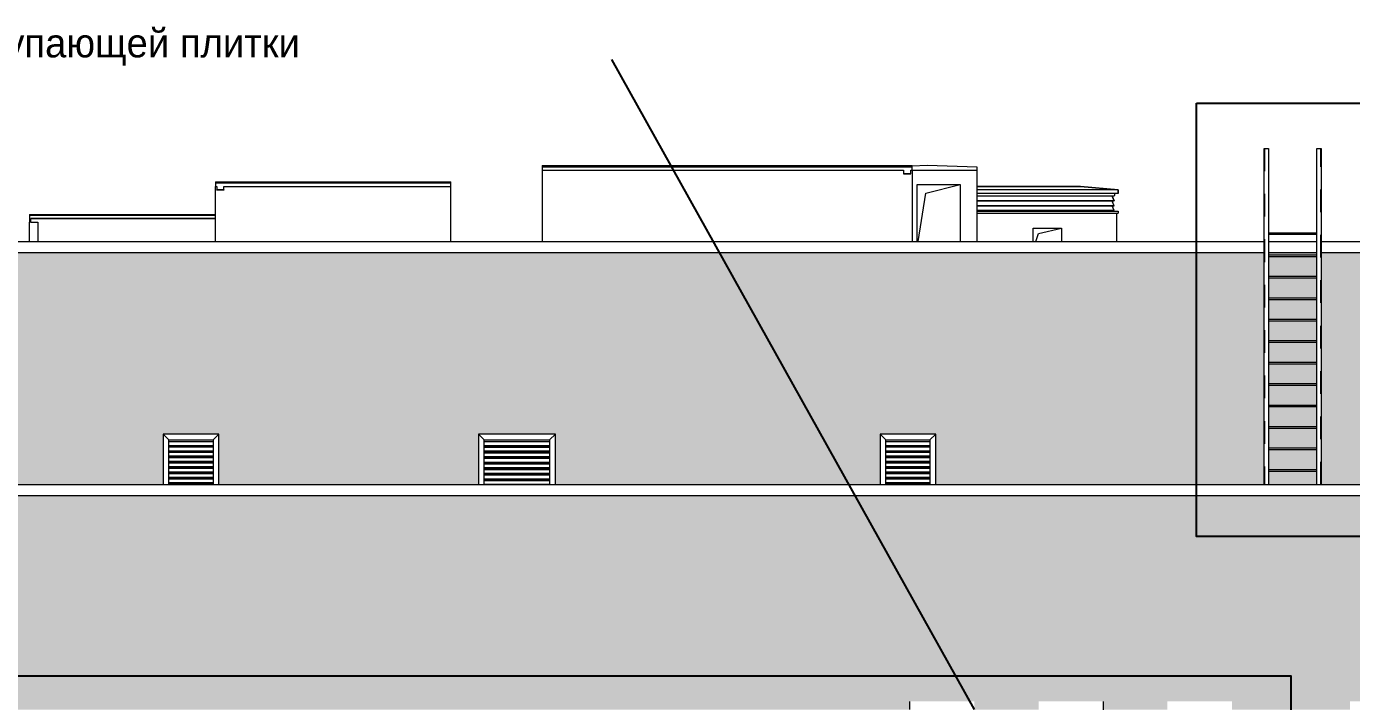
# Model space of a CAD drawing. Header units: millimetres. Extents: x 3914 to 319671, y -18248 to 19136.
# Drawn here: x 283966 to 302488, y 7500 to 16935 of the extents above; entities that cross this region are included whole.
import ezdxf

# ---------------------------------------------------------------- set-up
doc = ezdxf.new("R2010")
doc.units = ezdxf.units.MM
doc.linetypes.add('Штрих', pattern=[635, 317.5, -317.5])
for name, color, linetype, lineweight in [('A-GENM', 7, 'Continuous', 9), ('A-GENM-HDLN', 7, 'Штрих', 5), ('A-GLAZ', 7, 'Continuous', 9), ('A-GLAZ-1', 7, 'Continuous', 5), ('A-ROOF', 7, 'Continuous', 9), ('A-WALL', 7, 'Continuous', 5), ('A-WALL-PATT', 7, 'Continuous', 5), ('S-BEAM', 7, 'Continuous', 9)]:
    doc.layers.add(name, color=color, linetype=linetype, lineweight=lineweight)

# ---------------------------------------------------------------- blocks, each defined once
blk = doc.blocks.new('парапет - парапет-18575254-АР2_ТР1_Фасад ___-1')
at = {"layer": 'A-GENM'}
for p, q in [((-41910, 13930), (-14660, 13930)), ((-14597, 13930), (-13923, 13930)), ((-13860, 13930), (418, 13930)), ((-41910, 13776), (-14660, 13776)), ((-14597, 13776), (-13923, 13776)), ((-13860, 13776), (411, 13776))]:
    blk.add_line(p, q, dxfattribs=at)
blk = doc.blocks.new('парапет1 - парапет-18629556-АР2_ТР1_Фасад ___-1')
at = {"layer": 'A-GENM'}
for p, q in [((2411, 10530), (-33928, 10530)), ((-33921, 10377), (2404, 10377))]:
    blk.add_line(p, q, dxfattribs=at)
blk = doc.blocks.new('ОМ_Арматурный стержень_Форма 1 - ОМ_Арматурный стержень_Форма 1-30770157-АР2_ТР1_Фасад ___-1')
at = {"layer": 'A-GENM'}
for p, q in [((-13923, 10739), (-14597, 10739)), ((-14597, 10721), (-13923, 10721))]:
    blk.add_line(p, q, dxfattribs=at)
blk = doc.blocks.new('ОМ_Арматурный стержень_Форма 1 - ОМ_Арматурный стержень_Форма 1-V264-АР2_ТР1_Фасад ___-1')
at = {"layer": 'A-GENM'}
for p, q in [((-13923, 14048), (-14597, 14048)), ((-14597, 14030), (-13923, 14030))]:
    blk.add_line(p, q, dxfattribs=at)
blk = doc.blocks.new('ОМ_Уголок_ГОСТ 8509-93 - ОМ_Уголок_ГОСТ 8509-93-35625729-АР2_ТР1_Фасад ___-1')
at = {"layer": 'A-GENM'}
for p, q in [((-13923, 15230), (-13860, 15230)), ((-13923, 10530), (-13923, 15230)), ((-13860, 15230), (-13860, 10530))]:
    blk.add_line(p, q, dxfattribs=at)
at = {"layer": 'A-GENM-HDLN'}
blk.add_line((-13866, 10530), (-13866, 15230), dxfattribs=at)
blk = doc.blocks.new('ОМ_Уголок_ГОСТ 8509-93 - ОМ_Уголок_ГОСТ 8509-93-V265-АР2_ТР1_Фасад ___-1')
at = {"layer": 'A-GENM'}
for p, q in [((-14660, 15230), (-14597, 15230)), ((-14660, 10530), (-14660, 15230)), ((-14597, 15230), (-14597, 10530))]:
    blk.add_line(p, q, dxfattribs=at)
at = {"layer": 'A-GENM-HDLN'}
blk.add_line((-14654, 15230), (-14654, 10530), dxfattribs=at)
blk = doc.blocks.new('Полоса с поворотом - Полоса с поворотом-26108887-АР2_ТР1_Фасад ___-1')
at = {"layer": 'A-GENM'}
for p, q in [((-29968, 10984), (-29352, 10984)), ((-29352, 10927), (-29968, 10927)), ((-29352, 10919), (-29968, 10919))]:
    blk.add_line(p, q, dxfattribs=at)
blk = doc.blocks.new('Уголок вложенный - Уголок вложенный-26108888-АР2_ТР1_Фасад ___-1')
at = {"layer": 'A-GENM'}
for p, q in [((-29272, 11238), (-29352, 11158)), ((-29352, 11158), (-29352, 10530)), ((-29272, 10530), (-29272, 11238))]:
    blk.add_line(p, q, dxfattribs=at)
blk = doc.blocks.new('Уголок вложенный - Уголок вложенный-V272-АР2_ТР1_Фасад ___-1')
at = {"layer": 'A-GENM'}
for p, q in [((-29968, 11158), (-30048, 11238)), ((-30048, 11238), (-30048, 10530)), ((-29968, 10530), (-29968, 11158))]:
    blk.add_line(p, q, dxfattribs=at)
blk = doc.blocks.new('Уголок вложенный - Уголок вложенный-26108889-АР2_ТР1_Фасад ___-1')
at = {"layer": 'A-GENM'}
for p, q in [((-30048, 11238), (-29968, 11158)), ((-29272, 11238), (-30048, 11238)), ((-29968, 11158), (-29352, 11158)), ((-29352, 11158), (-29272, 11238))]:
    blk.add_line(p, q, dxfattribs=at)
blk = doc.blocks.new('Полоса с поворотом - Полоса с поворотом-26189577-АР2_ТР1_Фасад ___-1')
at = {"layer": 'A-GENM'}
for p, q in [((-25563, 10977), (-24647, 10977)), ((-24647, 10920), (-25563, 10920)), ((-24647, 10912), (-25563, 10912))]:
    blk.add_line(p, q, dxfattribs=at)
blk = doc.blocks.new('Уголок вложенный - Уголок вложенный-26189578-АР2_ТР1_Фасад ___-1')
at = {"layer": 'A-GENM'}
for p, q in [((-24567, 11238), (-24647, 11158)), ((-24647, 11158), (-24647, 10530)), ((-24567, 10530), (-24567, 11238))]:
    blk.add_line(p, q, dxfattribs=at)
blk = doc.blocks.new('Уголок вложенный - Уголок вложенный-V273-АР2_ТР1_Фасад ___-1')
at = {"layer": 'A-GENM'}
for p, q in [((-25563, 11158), (-25643, 11238)), ((-25643, 11238), (-25643, 10530)), ((-25563, 10530), (-25563, 11158))]:
    blk.add_line(p, q, dxfattribs=at)
blk = doc.blocks.new('Уголок вложенный - Уголок вложенный-26189579-АР2_ТР1_Фасад ___-1')
at = {"layer": 'A-GENM'}
for p, q in [((-25643, 11238), (-25563, 11158)), ((-24567, 11238), (-25643, 11238)), ((-25563, 11158), (-24647, 11158)), ((-24647, 11158), (-24567, 11238))]:
    blk.add_line(p, q, dxfattribs=at)
blk = doc.blocks.new('Полоса с поворотом - Полоса с поворотом-V274-АР2_ТР1_Фасад ___-1')
at = {"layer": 'A-GENM'}
for p, q in [((-25563, 10588), (-24647, 10588)), ((-24647, 10531), (-25563, 10531))]:
    blk.add_line(p, q, dxfattribs=at)
blk = doc.blocks.new('Зонт_Пристен_Полоса ламели - Зонт_Пристен_Полоса ламели-35224694-АР2_ТР1_Фасад ___-1')
at = {"layer": 'S-BEAM'}
for p, q in [((-16785, 14426), (-18670, 14426)), ((-16756, 14362), (-18670, 14362)), ((-18670, 14360), (-16760, 14360)), ((-16756, 14362), (-16785, 14426)), ((-16760, 14360), (-16756, 14362))]:
    blk.add_line(p, q, dxfattribs=at)
blk = doc.blocks.new('Зонт_Пристен_Полоса ламели - Зонт_Пристен_Полоса ламели-29399470-АР2_ТР1_Фасад ___-1')
at = {"layer": 'S-BEAM'}
for p, q in [((-16785, 14562), (-16756, 14499)), ((-16756, 14499), (-16760, 14497))]:
    blk.add_line(p, q, dxfattribs=at)
blk = doc.blocks.new('Зонт_Пристен_Труба профильная вложенная - Зонт_Пристен_Труба профильная вложенная-35224695-АР2_ТР1_Фасад ___-1')
at = {"layer": 'S-BEAM'}
for p, q in [((-18670, 14570), (-16756, 14570)), ((-16750, 14600), (-16750, 14576))]:
    blk.add_line(p, q, dxfattribs=at)
at = {"layer": 'S-BEAM', "flags": 128}
blk.add_lwpolyline([(-16750, 14576), (-16750, 14575), (-16751, 14573), (-16751, 14572), (-16752, 14571), (-16753, 14571), (-16755, 14570), (-16756, 14570)], dxfattribs=at)
blk = doc.blocks.new('Зонт_Пристен_Покрывной элемент - Тип-29399801-АР2_ТР1_Фасад ___-1')
at = {"layer": 'S-BEAM'}
for p, q in [((-17225, 14696), (-16700, 14650)), ((-16700, 14650), (-16700, 14600))]:
    blk.add_line(p, q, dxfattribs=at)
blk = doc.blocks.new('Зонт_Пристен_Покрывной элемент пристенный - Тип-35224698-АР2_ТР1_Фасад ___-1')
at = {"layer": 'S-BEAM'}
for p, q in [((-18670, 14696), (-17225, 14696)), ((-16700, 14650), (-18670, 14650)), ((-16700, 14650), (-17225, 14696)), ((-16700, 14600), (-16700, 14650)), ((-16700, 14600), (-18670, 14600))]:
    blk.add_line(p, q, dxfattribs=at)
blk = doc.blocks.new('Зонт_Пристен_Отлив пристенный - Тип-35224699-АР2_ТР1_Фасад ___-1')
at = {"layer": 'S-BEAM'}
for p, q in [((-18670, 14352), (-16700, 14352)), ((-18670, 14327), (-16700, 14327)), ((-16780, 14360), (-16700, 14352)), ((-16700, 14352), (-16700, 14327))]:
    blk.add_line(p, q, dxfattribs=at)
blk = doc.blocks.new('AR_Отверстие прямоугольное _в стене__БезПР - AR_Отверстие прямоугольное _в стене__БезПР-35794772-АР2_ТР1_Фасад ___-1')
at = {"layer": 'A-GLAZ-1'}
for p, q in [((-19390, 14605), (-18910, 14725)), ((-19493, 13930), (-19390, 14605))]:
    blk.add_line(p, q, dxfattribs=at)
blk = doc.blocks.new('AR_Отверстие прямоугольное _в стене__БезПР - AR_Отверстие прямоугольное _в стене__БезПР-35794877-АР2_ТР1_Фасад ___-1')
at = {"layer": 'A-GLAZ-1'}
for p, q in [((-17815, 14040), (-17490, 14115)), ((-17852, 13930), (-17815, 14040))]:
    blk.add_line(p, q, dxfattribs=at)

msp = doc.modelspace()

# ---------------------------------------------------------------- hatches: boundary and pattern name
at = {"layer": 'A-WALL-PATT'}
h = msp.add_hatch(dxfattribs=at)
h.set_pattern_fill('FP_114', color=256, style=0, pattern_type=2)
h.set_pattern_definition([(180, (316285.92, 8471), (-2e-14, -154), [125, -137]), (90, (316285.92, 8406), (-262, 2e-14), [65, -89]), (180, (316285.92, 8406), (-2e-14, -154), [125, -137]), (90, (316297.92, 8406), (-262, 2e-14), [65, -89]), (180, (316422.92, 8406), (-2e-14, -154), [125, -137]), (180, (316422.92, 8471), (-2e-14, -154), [125, -137]), (90, (316166.92, 8483), (-262, 2e-14), [65, -89]), (90, (316416.92, 8483), (-262, 2e-14), [65, -89]), (0, (316166.92, 8483), (0, -154), [250, -12]), (0, (316166.92, 8548), (0, -154), [250, -12])])
h.paths.add_polyline_path([(274015.9, 10131.7), (276041.2, 10131.7), (276761.5, 10721.7), (278061.9, 10720.9), (278780.6, 10131.7), (279615.9, 10131.7), (279615.9, 11700), (280515.9, 11700), (280515.9, 11712), (281865, 11712), (281865, 11635), (280515.9, 11635), (280515.9, 11555.1), (281865, 11555.1), (281865, 11478.1), (280515.9, 11478.1), (280515.9, 11401.1), (281865, 11401.1), (281865, 11324.1), (280515.9, 11324.1), (280515.9, 11247.1), (281865, 11247.1), (281865, 11170.1), (280515.9, 11170.1), (280515.9, 11093.1), (281865, 11093.1), (281865, 11016.1), (280515.9, 11016.1), (280515.9, 10941.1), (281865, 10941.1), (281865, 10864.1), (280515.9, 10864.1), (280515.9, 10787.1), (281865, 10787.1), (281865, 10710.1), (280515.9, 10710.1), (280515.9, 10632.5), (281865, 10632.5), (281865, 10555.5), (280515.9, 10555.5), (280515.9, 10479.1), (281865, 10479.1), (281865, 10402.1), (280515.9, 10402.1), (280515.9, 10324.9), (281865, 10324.9), (281865, 10247.9), (280515.9, 10247.9), (280515.9, 10170.9), (281865, 10170.9), (281865, 10131.7), (282065.9, 10131.7), (282065.9, 10377), (282002.3, 10377.4), (281999.6, 10379.4), (281998.1, 10382.4), (281997.9, 10384), (281997.9, 10529.7), (282915.9, 10529.7), (282915.9, 11700), (283815.9, 11700), (283815.9, 10529.7), (285877.9, 10529.7), (285877.9, 11238), (286653.9, 11238), (286653.9, 10529.7), (290282.9, 10529.7), (290282.9, 11238), (291358.9, 11238), (291358.9, 10529.7), (295899.9, 10529.7), (295899.9, 11238), (296675.9, 11238), (296675.9, 10529.7), (301265.9, 10529.7), (301265.9, 13776), (274015.9, 13776), (274015.9, 10313.2)], flags=0)
h.paths.add_polyline_path([(278006.6, 10131.7), (278006.6, 10185), (277430.9, 10185), (277430.9, 10131.7), (277865.7, 10131.7)], flags=0)
h.paths.add_polyline_path([(278530.9, 10131.7), (278717.5, 10131.7), (278530.9, 10284.7)], flags=0)
h.paths.add_polyline_path([(278490.9, 10131.7), (278490.9, 10317.5), (278046.6, 10681.7), (278046.9, 10224.7), (278160.4, 10131.7), (278440.3, 10131.7)], flags=0)
h.paths.add_polyline_path([(277390.9, 10131.7), (277390.9, 10185), (276815.2, 10185), (276815.2, 10131.7), (277291.1, 10131.7)], flags=0)
h.paths.add_polyline_path([(278046.6, 10131.7), (278097.3, 10131.7), (278046.6, 10173.3)], flags=0)
h.paths.add_polyline_path([(276775.2, 10131.7), (276775.2, 10173.3), (276724.5, 10131.7)], flags=0)
h.paths.add_polyline_path([(276104.3, 10131.7), (276290.9, 10131.7), (276290.9, 10284.7)], flags=0)
h.paths.add_polyline_path([(276330.9, 10131.7), (276661.4, 10131.7), (276775.2, 10225), (276774.1, 10680.8), (276330.9, 10316.8), (276330.9, 10310.9)], flags=0)
h.paths.add_polyline_path([(277430.9, 10225), (278006.6, 10225), (278006.6, 10681.7), (277430.9, 10681.7), (277430.9, 10313.2)], flags=0)
h.paths.add_polyline_path([(277291.1, 10225), (277390.9, 10225), (277390.9, 10681.7), (276815.2, 10681.7), (276815.2, 10225), (277165.9, 10225)], flags=0)
h.paths.add_polyline_path([(311575.6, 10529.7), (316035.9, 10529.7), (316035.9, 13776), (302065.9, 13776), (302065.9, 10529.7), (303065.9, 10529.7), (303065.9, 11700), (306165.9, 11700), (306165.9, 11712), (306765.9, 11712), (306765.9, 11700), (309165.9, 11700), (309165.9, 10529.7), (311192.5, 10529.7)], flags=0)
h.paths.add_polyline_path([(306165.9, 10529.7), (306765.9, 10529.7), (306765.9, 10555.5), (306165.9, 10555.5)], flags=0)
h.paths.add_polyline_path([(302002.9, 10529.7), (302002.9, 10721), (301328.9, 10721), (301328.9, 10529.7), (301998.9, 10529.7)], flags=0)
h.paths.add_polyline_path([(306165.9, 10632.5), (306765.9, 10632.5), (306765.9, 10710.1), (306165.9, 10710.1), (306165.9, 10690.1)], flags=0)
h.paths.add_polyline_path([(301998.9, 10739), (302002.9, 10739), (302002.9, 11021), (301328.9, 11021), (301328.9, 10739), (301615.8, 10739)], flags=0)
h.paths.add_polyline_path([(306165.9, 10787.1), (306765.9, 10787.1), (306765.9, 10864.1), (306165.9, 10864.1)], flags=0)
h.paths.add_polyline_path([(306165.9, 10941.1), (306765.9, 10941.1), (306765.9, 11016.1), (306165.9, 11016.1)], flags=0)
h.paths.add_polyline_path([(301998.9, 11039), (302002.9, 11039), (302002.9, 11321), (301328.9, 11321), (301328.9, 11039), (301615.8, 11039)], flags=0)
h.paths.add_polyline_path([(306165.9, 11093.1), (306765.9, 11093.1), (306765.9, 11170.1), (306165.9, 11170.1)], flags=0)
h.paths.add_polyline_path([(306650.3, 11247.1), (306765.9, 11247.1), (306765.9, 11324.1), (306165.9, 11324.1), (306165.9, 11247.1)], flags=0)
h.paths.add_polyline_path([(301615.8, 11339), (302002.9, 11339), (302002.9, 11621), (301328.9, 11621), (301328.9, 11339), (301615.2, 11339)], flags=0)
h.paths.add_polyline_path([(306765.9, 11401.1), (306765.9, 11478.1), (306165.9, 11478.1), (306165.9, 11401.1), (306689.6, 11401.1)], flags=0)
h.paths.add_polyline_path([(306728.9, 11555.1), (306765.9, 11555.1), (306765.9, 11635), (306165.9, 11635), (306165.9, 11555.1)], flags=0)
h.paths.add_polyline_path([(301998.9, 11639), (302002.9, 11639), (302002.9, 11921), (301328.9, 11921), (301328.9, 11639), (301615.8, 11639)], flags=0)
h.paths.add_polyline_path([(302002.9, 11939), (302002.9, 12221), (301328.9, 12221), (301328.9, 11939), (301998.9, 11939)], flags=0)
h.paths.add_polyline_path([(301328.9, 12239), (302002.9, 12239), (302002.9, 12521), (301328.9, 12521)], flags=0)
h.paths.add_polyline_path([(301615.8, 12539), (302002.9, 12539), (302002.9, 12821), (301328.9, 12821), (301328.9, 12539)], flags=0)
h.paths.add_polyline_path([(301615.8, 12839), (302002.9, 12839), (302002.9, 13121), (301328.9, 13121), (301328.9, 12839)], flags=0)
h.paths.add_polyline_path([(301328.9, 13139), (302002.9, 13139), (302002.9, 13421), (301328.9, 13421), (301328.9, 13328.8)], flags=0)
h.paths.add_polyline_path([(301998.9, 13439), (302002.9, 13439), (302002.9, 13721), (301328.9, 13721), (301328.9, 13439), (301615.8, 13439)], flags=0)
h.paths.add_polyline_path([(301998.9, 13739), (302002.9, 13739), (302002.9, 13776), (301328.9, 13776), (301328.9, 13739), (301615.8, 13739)], flags=0)
h = msp.add_hatch(dxfattribs=at)
h.set_pattern_fill('FP_112', color=256, style=0, pattern_type=2)
h.set_pattern_definition([(180, (302490.04, 4223.5), (-2e-14, -154), [125, -137]), (90, (302490.04, 4158.5), (-262, 2e-14), [65, -89]), (180, (302490.04, 4158.5), (-2e-14, -154), [125, -137]), (90, (302502.04, 4158.5), (-262, 2e-14), [65, -89]), (180, (302627.04, 4158.5), (-2e-14, -154), [125, -137]), (180, (302627.04, 4223.5), (-2e-14, -154), [125, -137]), (90, (302371.04, 4235.5), (-262, 2e-14), [65, -89]), (90, (302621.04, 4235.5), (-262, 2e-14), [65, -89]), (0, (302371.04, 4235.5), (0, -154), [250, -12]), (0, (302371.04, 4300.5), (0, -154), [250, -12])])
h.paths.add_polyline_path([(301615.9, 4200), (302465.7, 4200), (302465.7, 4230.5), (300815.7, 4230.5), (300815.7, 4200), (300849.7, 4200)], flags=0)
h.paths.add_polyline_path([(299915.7, 4200), (299915.7, 4230.5), (299015.9, 4230.5), (299015.9, 4307.5), (299915.7, 4307.5), (299915.7, 4384.5), (299015.9, 4384.5), (299015.9, 4461.5), (299915.7, 4461.5), (299915.7, 4538.5), (299015.9, 4538.5), (299015.9, 4615.5), (299915.7, 4615.5), (299915.7, 4692.5), (299015.9, 4692.5), (299015.9, 4769.5), (299915.7, 4769.5), (299915.7, 4846.5), (299015.9, 4846.5), (299015.9, 4923.5), (299915.7, 4923.5), (299915.7, 5000.5), (299015.9, 5000.5), (299015.9, 5077.5), (299915.7, 5077.5), (299915.7, 5154.5), (299015.9, 5154.5), (299015.9, 5231.5), (299915.7, 5231.5), (299915.7, 5308.5), (299015.9, 5308.5), (299015.9, 5385.5), (299915.7, 5385.5), (299915.7, 5462.5), (299015.9, 5462.5), (299015.9, 5539.5), (299915.7, 5539.5), (299915.7, 5616.5), (299015.9, 5616.5), (299015.9, 5693.5), (299915.7, 5693.5), (299915.7, 5770.5), (299015.9, 5770.5), (299015.9, 5847.5), (299915.7, 5847.5), (299915.7, 5924.5), (299015.9, 5924.5), (299015.9, 6001.5), (299915.7, 6001.5), (299915.7, 6078.5), (299015.9, 6078.5), (299015.9, 6155.5), (299915.7, 6155.5), (299915.7, 6232.5), (299015.9, 6232.5), (299015.9, 6309.5), (299915.7, 6309.5), (299915.7, 6386.5), (299015.9, 6386.5), (299015.9, 6463.5), (299915.7, 6463.5), (299915.7, 6540.5), (299015.9, 6540.5), (299015.9, 6617.5), (299915.7, 6617.5), (299915.7, 6694.5), (299015.9, 6694.5), (299015.9, 6771.5), (299915.7, 6771.5), (299915.7, 6848.5), (299015.9, 6848.5), (299015.9, 6925.5), (299915.7, 6925.5), (299915.7, 7002.5), (299015.9, 7002.5), (299015.9, 7079.5), (299915.7, 7079.5), (299915.7, 7156.5), (299015.9, 7156.5), (299015.9, 7233.5), (299915.7, 7233.5), (299915.7, 7310.5), (299015.9, 7310.5), (299015.9, 7387.5), (299915.7, 7387.5), (299915.7, 7500), (300815.7, 7500), (300815.7, 7387.5), (302465.7, 7387.5), (302465.7, 10377), (282315.9, 10377), (282315.9, 7387.5), (296315.7, 7387.5), (296315.7, 7500), (297215.7, 7500), (297215.7, 7387.5), (298115.7, 7387.5), (298115.7, 7500), (299015.7, 7500), (299015.9, 4200), (299317.4, 4200)], flags=0)
h.paths.add_polyline_path([(294720.6, 4200), (296315.7, 4200), (296315.7, 4230.5), (282315.9, 4230.5), (282315.9, 4200), (291656.1, 4200)], flags=0)
h.paths.add_polyline_path([(297215.7, 4200), (298115.7, 4200), (298115.7, 4230.5), (297215.7, 4230.5)], flags=0)
h.paths.add_polyline_path([(296315.7, 4307.5), (296315.7, 4384.5), (282315.9, 4384.5), (282315.9, 4307.5), (296252.9, 4307.5)], flags=0)
h.paths.add_polyline_path([(297785.2, 4307.5), (298115.7, 4307.5), (298115.7, 4384.5), (297215.7, 4384.5), (297215.7, 4307.5), (297245, 4307.5)], flags=0)
h.paths.add_polyline_path([(302215.9, 4307.5), (302465.7, 4307.5), (302465.7, 4384.5), (300815.7, 4384.5), (300815.7, 4307.5), (301615.9, 4307.5)], flags=0)
h.paths.add_polyline_path([(282315.9, 4461.5), (296315.7, 4461.5), (296315.7, 4538.5), (282315.9, 4538.5)], flags=0)
h.paths.add_polyline_path([(297287, 4461.5), (298115.7, 4461.5), (298115.7, 4538.5), (297215.7, 4538.5), (297215.7, 4461.5)], flags=0)
h.paths.add_polyline_path([(302465.7, 4461.5), (302465.7, 4538.5), (300815.7, 4538.5), (300815.7, 4461.5), (302382, 4461.5)], flags=0)
h.paths.add_polyline_path([(296252.9, 4615.5), (296315.7, 4615.5), (296315.7, 4692.5), (282315.9, 4692.5), (282315.9, 4615.5), (294720.6, 4615.5)], flags=0)
h.paths.add_polyline_path([(297785.2, 4615.5), (298115.7, 4615.5), (298115.7, 4692.5), (297215.7, 4692.5), (297215.7, 4615.5), (297329, 4615.5)], flags=0)
h.paths.add_polyline_path([(300815.7, 4615.5), (302465.7, 4615.5), (302465.7, 4692.5), (300815.7, 4692.5)], flags=0)
h.paths.add_polyline_path([(294720.6, 4769.5), (296315.7, 4769.5), (296315.7, 4846.5), (282315.9, 4846.5), (282315.9, 4769.5), (291656.1, 4769.5)], flags=0)
h.paths.add_polyline_path([(298115.7, 4769.5), (298115.7, 4846.5), (297215.7, 4846.5), (297215.7, 4769.5), (297785.2, 4769.5)], flags=0)
h.paths.add_polyline_path([(301100.4, 4769.5), (302465.7, 4769.5), (302465.7, 4846.5), (300815.7, 4846.5), (300815.7, 4769.5), (300849.7, 4769.5)], flags=0)
h.paths.add_polyline_path([(296315.7, 4923.5), (296315.7, 5000.5), (282315.9, 5000.5), (282315.9, 4923.5), (296252.9, 4923.5)], flags=0)
h.paths.add_polyline_path([(297215.7, 4923.5), (298115.7, 4923.5), (298115.7, 5000.5), (297215.7, 5000.5)], flags=0)
h.paths.add_polyline_path([(300849.7, 4923.5), (302465.7, 4923.5), (302465.7, 5000.5), (300815.7, 5000.5), (300815.7, 4923.5)], flags=0)
h.paths.add_polyline_path([(296252.9, 5077.5), (296315.7, 5077.5), (296315.7, 5154.5), (282315.9, 5154.5), (282315.9, 5077.5), (294720.6, 5077.5)], flags=0)
h.paths.add_polyline_path([(297785.2, 5077.5), (298115.7, 5077.5), (298115.7, 5154.5), (297215.7, 5154.5), (297215.7, 5077.5), (297455, 5077.5)], flags=0)
h.paths.add_polyline_path([(302215.9, 5077.5), (302465.7, 5077.5), (302465.7, 5154.5), (300815.7, 5154.5), (300815.7, 5077.5), (301615.9, 5077.5)], flags=0)
h.paths.add_polyline_path([(282315.9, 5231.5), (296315.7, 5231.5), (296315.7, 5308.5), (282315.9, 5308.5)], flags=0)
h.paths.add_polyline_path([(297497, 5231.5), (298115.7, 5231.5), (298115.7, 5308.5), (297215.7, 5308.5), (297215.7, 5231.5)], flags=0)
h.paths.add_polyline_path([(300815.7, 5231.5), (302465.7, 5231.5), (302465.7, 5308.5), (300815.7, 5308.5)], flags=0)
h.paths.add_polyline_path([(282315.9, 5385.5), (296315.7, 5385.5), (296315.7, 5462.5), (282315.9, 5462.5)], flags=0)
h.paths.add_polyline_path([(297539, 5385.5), (298115.7, 5385.5), (298115.7, 5462.5), (297215.7, 5462.5), (297215.7, 5385.5)], flags=0)
h.paths.add_polyline_path([(300815.7, 5385.5), (302465.7, 5385.5), (302465.7, 5462.5), (300815.7, 5462.5)], flags=0)
h.paths.add_polyline_path([(282462.5, 5539.5), (296315.7, 5539.5), (296315.7, 5616.5), (282315.9, 5616.5), (282315.9, 5539.5)], flags=0)
h.paths.add_polyline_path([(297785.2, 5539.5), (298115.7, 5539.5), (298115.7, 5616.5), (297215.7, 5616.5), (297215.7, 5539.5), (297581, 5539.5)], flags=0)
h.paths.add_polyline_path([(301485.4, 5539.5), (302465.7, 5539.5), (302465.7, 5616.5), (300815.7, 5616.5), (300815.7, 5539.5), (300849.7, 5539.5)], flags=0)
h.paths.add_polyline_path([(288651.7, 5693.5), (296315.7, 5693.5), (296315.7, 5770.5), (282315.9, 5770.5), (282315.9, 5693.5), (288591.6, 5693.5)], flags=0)
h.paths.add_polyline_path([(297215.7, 5693.5), (298115.7, 5693.5), (298115.7, 5770.5), (297215.7, 5770.5)], flags=0)
h.paths.add_polyline_path([(302215.9, 5693.5), (302465.7, 5693.5), (302465.7, 5770.5), (300815.7, 5770.5), (300815.7, 5693.5), (301615.9, 5693.5)], flags=0)
h.paths.add_polyline_path([(296252.9, 5847.5), (296315.7, 5847.5), (296315.7, 5924.5), (282315.9, 5924.5), (282315.9, 5847.5), (294720.6, 5847.5)], flags=0)
h.paths.add_polyline_path([(297215.7, 5847.5), (298115.7, 5847.5), (298115.7, 5924.5), (297215.7, 5924.5)], flags=0)
h.paths.add_polyline_path([(302215.9, 5847.5), (302465.7, 5847.5), (302465.7, 5924.5), (300815.7, 5924.5), (300815.7, 5847.5), (301639.4, 5847.5)], flags=0)
h.paths.add_polyline_path([(291656.1, 6001.5), (296315.7, 6001.5), (296315.7, 6078.5), (282315.9, 6078.5), (282315.9, 6001.5), (289958.4, 6001.5)], flags=0)
h.paths.add_polyline_path([(297785.2, 6001.5), (298115.7, 6001.5), (298115.7, 6078.5), (297215.7, 6078.5), (297215.7, 6001.5), (297707, 6001.5)], flags=0)
h.paths.add_polyline_path([(302215.9, 6001.5), (302465.7, 6001.5), (302465.7, 6078.5), (300815.7, 6078.5), (300815.7, 6001.5), (301716.4, 6001.5)], flags=0)
h.paths.add_polyline_path([(282462.5, 6155.5), (296315.7, 6155.5), (296315.7, 6232.5), (282315.9, 6232.5), (282315.9, 6155.5)], flags=0)
h.paths.add_polyline_path([(297215.7, 6155.5), (298115.7, 6155.5), (298115.7, 6232.5), (297215.7, 6232.5)], flags=0)
h.paths.add_polyline_path([(302465.7, 6155.5), (302465.7, 6232.5), (300815.7, 6232.5), (300815.7, 6155.5), (302382, 6155.5)], flags=0)
h.paths.add_polyline_path([(294720.6, 6309.5), (296315.7, 6309.5), (296315.7, 6386.5), (282315.9, 6386.5), (282315.9, 6309.5), (291656.1, 6309.5)], flags=0)
h.paths.add_polyline_path([(297791, 6309.5), (298115.7, 6309.5), (298115.7, 6386.5), (297215.7, 6386.5), (297215.7, 6309.5), (297785.2, 6309.5)], flags=0)
h.paths.add_polyline_path([(302465.7, 6309.5), (302465.7, 6386.5), (300815.7, 6386.5), (300815.7, 6309.5), (302382, 6309.5)], flags=0)
h.paths.add_polyline_path([(288591.6, 6463.5), (296315.7, 6463.5), (296315.7, 6540.5), (282315.9, 6540.5), (282315.9, 6463.5), (285527, 6463.5)], flags=0)
h.paths.add_polyline_path([(297215.7, 6463.5), (298115.7, 6463.5), (298115.7, 6540.5), (297215.7, 6540.5)], flags=0)
h.paths.add_polyline_path([(300815.7, 6463.5), (302465.7, 6463.5), (302465.7, 6540.5), (300815.7, 6540.5)], flags=0)
h.paths.add_polyline_path([(296315.7, 6617.5), (296315.7, 6694.5), (282315.9, 6694.5), (282315.9, 6617.5), (294720.6, 6617.5)], flags=0)
h.paths.add_polyline_path([(297875, 6617.5), (298115.7, 6617.5), (298115.7, 6694.5), (297215.7, 6694.5), (297215.7, 6617.5), (297785.2, 6617.5)], flags=0)
h.paths.add_polyline_path([(300815.7, 6617.5), (302465.7, 6617.5), (302465.7, 6694.5), (300815.7, 6694.5)], flags=0)
h.paths.add_polyline_path([(282462.5, 6771.5), (296315.7, 6771.5), (296315.7, 6848.5), (282315.9, 6848.5), (282315.9, 6771.5)], flags=0)
h.paths.add_polyline_path([(297215.7, 6771.5), (298115.7, 6771.5), (298115.7, 6848.5), (297215.7, 6848.5)], flags=0)
h.paths.add_polyline_path([(301615.9, 6771.5), (302465.7, 6771.5), (302465.7, 6848.5), (300815.7, 6848.5), (300815.7, 6771.5), (300849.7, 6771.5)], flags=0)
h.paths.add_polyline_path([(293878.3, 6925.5), (296315.7, 6925.5), (296315.7, 7002.5), (282315.9, 7002.5), (282315.9, 6925.5), (291656.1, 6925.5)], flags=0)
h.paths.add_polyline_path([(297785.2, 6925.5), (298115.7, 6925.5), (298115.7, 7002.5), (297215.7, 7002.5), (297215.7, 6925.5)], flags=0)
h.paths.add_polyline_path([(302465.7, 6925.5), (302465.7, 7002.5), (300815.7, 7002.5), (300815.7, 6925.5), (302382, 6925.5)], flags=0)
h.paths.add_polyline_path([(282462.5, 7079.5), (296315.7, 7079.5), (296315.7, 7156.5), (282315.9, 7156.5), (282315.9, 7079.5)], flags=0)
h.paths.add_polyline_path([(298115.7, 7079.5), (298115.7, 7156.5), (297215.7, 7156.5), (297215.7, 7079.5), (298001, 7079.5)], flags=0)
h.paths.add_polyline_path([(301615.9, 7079.5), (302465.7, 7079.5), (302465.7, 7156.5), (300815.7, 7156.5), (300815.7, 7079.5), (300849.7, 7079.5)], flags=0)
h.paths.add_polyline_path([(291656.1, 7233.5), (296315.7, 7233.5), (296315.7, 7310.5), (282315.9, 7310.5), (282315.9, 7233.5), (288591.6, 7233.5)], flags=0)
h.paths.add_polyline_path([(297785.2, 7233.5), (298115.7, 7233.5), (298115.7, 7310.5), (297215.7, 7310.5), (297215.7, 7233.5)], flags=0)
h.paths.add_polyline_path([(302215.9, 7233.5), (302465.7, 7233.5), (302465.7, 7310.5), (300815.7, 7310.5), (300815.7, 7233.5), (301615.9, 7233.5)], flags=0)
h = msp.add_hatch(dxfattribs=at)
h.set_pattern_fill('FP_123', color=256, style=0, pattern_type=2)
h.set_pattern_definition([(180, (302590.67, 4271), (-2e-14, -154), [125, -137]), (90, (302590.67, 4206), (-262, 2e-14), [65, -89]), (180, (302590.67, 4206), (-2e-14, -154), [125, -137]), (90, (302602.67, 4206), (-262, 2e-14), [65, -89]), (180, (302727.67, 4206), (-2e-14, -154), [125, -137]), (180, (302727.67, 4271), (-2e-14, -154), [125, -137]), (90, (302471.67, 4283), (-262, 2e-14), [65, -89]), (90, (302721.67, 4283), (-262, 2e-14), [65, -89]), (0, (302471.67, 4283), (0, -154), [250, -12]), (0, (302471.67, 4348), (0, -154), [250, -12])])
h.paths.add_polyline_path([(302465.7, 7500), (318285.9, 7500), (318285.9, 10377), (302465.7, 10377), (302465.7, 8051.4)], flags=0)

# ---------------------------------------------------------------- linework, layer by layer
at = {"color": 1}
msp.add_line((292144, 16471), (297215.7, 7387.5), dxfattribs=at)
for points in [[(300320, 15863), (302696, 15863), (302696, 9806), (300320, 9806)], [(281672, 7860), (301640.7, 7860), (301640.7, 6925.5), (281672, 6925.5)]]:
    msp.add_lwpolyline(points, close=True, dxfattribs=at)
at = {"layer": 'A-ROOF'}
for p, q in [((291175.9, 14990), (291175.9, 14925)), ((291175.9, 14990), (296345.9, 14990)), ((296345.9, 14969), (291175.9, 14969)), ((291175.9, 14925), (296225.9, 14925)), ((296225.9, 14925), (296225.9, 14875)), ((296325.9, 14875), (296225.9, 14875)), ((296325.9, 14875), (296325.9, 14924.4)), ((296325.9, 14924.4), (296345.9, 14924.4)), ((296345.9, 14924.4), (296345.9, 14990)), ((296555.9, 14990), (296345.9, 14983.7)), ((296345.9, 14925), (297255.9, 14925)), ((297255.9, 14969), (296555.9, 14990)), ((297255.9, 14925), (297255.9, 14969)), ((286605.9, 14763), (286605.9, 14696.4)), ((286605.9, 14763), (289895.9, 14763)), ((289895.9, 14744), (286605.9, 14744)), ((286605.9, 14696.4), (286625.9, 14696.4)), ((286625.9, 14696.4), (286625.9, 14650)), ((286725.9, 14650), (286625.9, 14650)), ((286725.9, 14650), (286725.9, 14700)), ((286725.9, 14700), (289895.9, 14700)), ((289895.9, 14700), (289895.9, 14763)), ((284005.9, 14307.2), (284005.9, 14200)), ((284005.9, 14307.2), (286605.9, 14307.2)), ((286605.9, 14294), (284005.9, 14294)), ((284025.9, 14200), (284005.9, 14200)), ((284025.9, 14200), (284025.9, 14250)), ((284025.9, 14250), (286605.9, 14250))]:
    msp.add_line(p, q, dxfattribs=at)
at = {"layer": 'A-WALL'}
for p, q in [((291175.9, 14925), (291175.9, 13930)), ((296225.9, 14874.4), (296225.9, 14875)), ((296225.9, 14874.4), (296325.9, 14874.4)), ((296325.9, 14874.4), (296325.9, 14875)), ((296345.9, 14924.4), (296345.9, 13930)), ((297255.9, 13930), (297255.9, 14925)), ((286605.9, 13930), (286605.9, 14696.4)), ((286625.9, 14646.4), (286625.9, 14650)), ((286725.9, 14646.4), (286625.9, 14646.4)), ((286725.9, 14650), (286725.9, 14646.4)), ((289895.9, 13930), (289895.9, 14700)), ((296415.9, 13930), (296415.9, 14725)), ((296415.9, 14725), (297015.9, 14725)), ((297015.9, 14725), (297015.9, 13930)), ((299205.9, 13930), (299205.9, 14326.5)), ((284005.9, 13930), (284005.9, 14200)), ((286605.9, 14250), (284025.9, 14250)), ((284025.9, 14200), (284025.9, 14200)), ((284025.9, 14200), (284125.9, 14200)), ((284125.9, 14200), (284125.9, 13930)), ((298035.9, 13930), (298035.9, 14115)), ((298035.9, 14115), (298435.9, 14115)), ((298435.9, 14115), (298435.9, 13930)), ((296315.7, 7387.5), (296315.7, 7500)), ((299015.7, 7500), (299015.7, 800))]:
    msp.add_line(p, q, dxfattribs=at)
at = {"layer": 'S-BEAM'}
msp.add_line((298700.9, 14695.9), (297255.9, 14695.9), dxfattribs=at)

# ---------------------------------------------------------------- block references
at = {"layer": 'A-GENM'}
for name, p in [('ОМ_Уголок_ГОСТ 8509-93 - ОМ_Уголок_ГОСТ 8509-93-V265-АР2_ТР1_Фасад ___-1', (315925.9, 0)), ('ОМ_Уголок_ГОСТ 8509-93 - ОМ_Уголок_ГОСТ 8509-93-35625729-АР2_ТР1_Фасад ___-1', (315925.9, 0)), ('парапет - парапет-18575254-АР2_ТР1_Фасад ___-1', (315925.9, 0)), ('ОМ_Арматурный стержень_Форма 1 - ОМ_Арматурный стержень_Форма 1-V264-АР2_ТР1_Фасад ___-1', (315925.9, 0)), ('ОМ_Арматурный стержень_Форма 1 - ОМ_Арматурный стержень_Форма 1-30770157-АР2_ТР1_Фасад ___-1', (315925.9, 3000)), ('ОМ_Арматурный стержень_Форма 1 - ОМ_Арматурный стержень_Форма 1-30770157-АР2_ТР1_Фасад ___-1', (315925.9, 2700)), ('ОМ_Арматурный стержень_Форма 1 - ОМ_Арматурный стержень_Форма 1-30770157-АР2_ТР1_Фасад ___-1', (315925.9, 2400)), ('ОМ_Арматурный стержень_Форма 1 - ОМ_Арматурный стержень_Форма 1-30770157-АР2_ТР1_Фасад ___-1', (315925.9, 2100)), ('ОМ_Арматурный стержень_Форма 1 - ОМ_Арматурный стержень_Форма 1-30770157-АР2_ТР1_Фасад ___-1', (315925.9, 1800)), ('ОМ_Арматурный стержень_Форма 1 - ОМ_Арматурный стержень_Форма 1-30770157-АР2_ТР1_Фасад ___-1', (315925.9, 1500)), ('ОМ_Арматурный стержень_Форма 1 - ОМ_Арматурный стержень_Форма 1-30770157-АР2_ТР1_Фасад ___-1', (315925.9, 1200)), ('ОМ_Арматурный стержень_Форма 1 - ОМ_Арматурный стержень_Форма 1-30770157-АР2_ТР1_Фасад ___-1', (315925.9, 900)), ('ОМ_Арматурный стержень_Форма 1 - ОМ_Арматурный стержень_Форма 1-30770157-АР2_ТР1_Фасад ___-1', (315925.9, 600)), ('Уголок вложенный - Уголок вложенный-V272-АР2_ТР1_Фасад ___-1', (315925.9, 0)), ('Уголок вложенный - Уголок вложенный-26108889-АР2_ТР1_Фасад ___-1', (315925.9, 0)), ('Полоса с поворотом - Полоса с поворотом-26108887-АР2_ТР1_Фасад ___-1', (315925.9, 148.1)), ('Уголок вложенный - Уголок вложенный-26108888-АР2_ТР1_Фасад ___-1', (315925.9, 0)), ('Уголок вложенный - Уголок вложенный-V273-АР2_ТР1_Фасад ___-1', (315925.9, 0)), ('Уголок вложенный - Уголок вложенный-26189579-АР2_ТР1_Фасад ___-1', (315925.9, 0)), ('Полоса с поворотом - Полоса с поворотом-26189577-АР2_ТР1_Фасад ___-1', (315925.9, 155.5)), ('Уголок вложенный - Уголок вложенный-26189578-АР2_ТР1_Фасад ___-1', (315925.9, 0)), ('Уголок вложенный - Уголок вложенный-V272-АР2_ТР1_Фасад ___-1', (325947.9, 0)), ('Уголок вложенный - Уголок вложенный-26108889-АР2_ТР1_Фасад ___-1', (325947.9, 0)), ('Полоса с поворотом - Полоса с поворотом-26108887-АР2_ТР1_Фасад ___-1', (325947.9, 148.1)), ('Уголок вложенный - Уголок вложенный-26108888-АР2_ТР1_Фасад ___-1', (325947.9, 0)), ('Полоса с поворотом - Полоса с поворотом-26108887-АР2_ТР1_Фасад ___-1', (315925.9, 74)), ('Полоса с поворотом - Полоса с поворотом-26108887-АР2_ТР1_Фасад ___-1', (315925.9, 0)), ('Полоса с поворотом - Полоса с поворотом-26189577-АР2_ТР1_Фасад ___-1', (315925.9, 77.7)), ('Полоса с поворотом - Полоса с поворотом-26189577-АР2_ТР1_Фасад ___-1', (315925.9, 0)), ('Полоса с поворотом - Полоса с поворотом-26108887-АР2_ТР1_Фасад ___-1', (325947.9, 74)), ('Полоса с поворотом - Полоса с поворотом-26108887-АР2_ТР1_Фасад ___-1', (325947.9, 0)), ('ОМ_Арматурный стержень_Форма 1 - ОМ_Арматурный стержень_Форма 1-30770157-АР2_ТР1_Фасад ___-1', (315925.9, 300)), ('Полоса с поворотом - Полоса с поворотом-26108887-АР2_ТР1_Фасад ___-1', (315925.9, -74)), ('Полоса с поворотом - Полоса с поворотом-26108887-АР2_ТР1_Фасад ___-1', (315925.9, -148.1)), ('Полоса с поворотом - Полоса с поворотом-26108887-АР2_ТР1_Фасад ___-1', (315925.9, -222.1)), ('Полоса с поворотом - Полоса с поворотом-26189577-АР2_ТР1_Фасад ___-1', (315925.9, -77.7)), ('Полоса с поворотом - Полоса с поворотом-26189577-АР2_ТР1_Фасад ___-1', (315925.9, -155.5)), ('Полоса с поворотом - Полоса с поворотом-26189577-АР2_ТР1_Фасад ___-1', (315925.9, -233.2)), ('Полоса с поворотом - Полоса с поворотом-26108887-АР2_ТР1_Фасад ___-1', (325947.9, -74)), ('Полоса с поворотом - Полоса с поворотом-26108887-АР2_ТР1_Фасад ___-1', (325947.9, -148.1)), ('Полоса с поворотом - Полоса с поворотом-26108887-АР2_ТР1_Фасад ___-1', (325947.9, -222.1)), ('Полоса с поворотом - Полоса с поворотом-26108887-АР2_ТР1_Фасад ___-1', (315925.9, -296.2)), ('Полоса с поворотом - Полоса с поворотом-26108887-АР2_ТР1_Фасад ___-1', (315925.9, -370.2)), ('Полоса с поворотом - Полоса с поворотом-26189577-АР2_ТР1_Фасад ___-1', (315925.9, -311)), ('Полоса с поворотом - Полоса с поворотом-V274-АР2_ТР1_Фасад ___-1', (315925.9, 0)), ('Полоса с поворотом - Полоса с поворотом-26108887-АР2_ТР1_Фасад ___-1', (325947.9, -296.2)), ('Полоса с поворотом - Полоса с поворотом-26108887-АР2_ТР1_Фасад ___-1', (325947.9, -370.2)), ('ОМ_Арматурный стержень_Форма 1 - ОМ_Арматурный стержень_Форма 1-30770157-АР2_ТР1_Фасад ___-1', (315925.9, 0)), ('парапет1 - парапет-18629556-АР2_ТР1_Фасад ___-1', (315925.9, 0))]:
    msp.add_blockref(name, p, dxfattribs=at)
at = {"layer": 'A-GLAZ'}
for name in ['AR_Отверстие прямоугольное _в стене__БезПР - AR_Отверстие прямоугольное _в стене__БезПР-35794772-АР2_ТР1_Фасад ___-1', 'AR_Отверстие прямоугольное _в стене__БезПР - AR_Отверстие прямоугольное _в стене__БезПР-35794877-АР2_ТР1_Фасад ___-1']:
    msp.add_blockref(name, (315925.9, 0), dxfattribs=at)
at = {"layer": 'S-BEAM'}
for name, p in [('Зонт_Пристен_Покрывной элемент пристенный - Тип-35224698-АР2_ТР1_Фасад ___-1', (315925.9, 0)), ('Зонт_Пристен_Покрывной элемент - Тип-29399801-АР2_ТР1_Фасад ___-1', (315925.9, 0)), ('Зонт_Пристен_Труба профильная вложенная - Зонт_Пристен_Труба профильная вложенная-35224695-АР2_ТР1_Фасад ___-1', (315925.9, 0)), ('Зонт_Пристен_Полоса ламели - Зонт_Пристен_Полоса ламели-35224694-АР2_ТР1_Фасад ___-1', (315925.9, 136.6)), ('Зонт_Пристен_Полоса ламели - Зонт_Пристен_Полоса ламели-35224694-АР2_ТР1_Фасад ___-1', (315925.9, 68.3)), ('Зонт_Пристен_Полоса ламели - Зонт_Пристен_Полоса ламели-29399470-АР2_ТР1_Фасад ___-1', (315925.9, 0)), ('Зонт_Пристен_Полоса ламели - Зонт_Пристен_Полоса ламели-35224694-АР2_ТР1_Фасад ___-1', (315925.9, 0)), ('Зонт_Пристен_Отлив пристенный - Тип-35224699-АР2_ТР1_Фасад ___-1', (315925.9, 0))]:
    msp.add_blockref(name, p, dxfattribs=at)

# ---------------------------------------------------------------- texts
at = {"color": 1, "insert": (277554, 16903), "char_height": 400, "attachment_point": 1}
msp.add_mtext_dynamic_manual_height_columns('исключен один ряд выступающей плитки', width=24683, gutter_width=1, heights=[0], dxfattribs=at)

doc.saveas('drawing.dxf')
